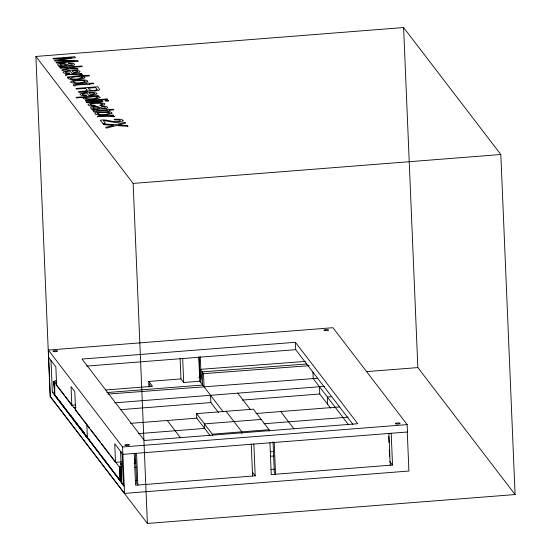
<?xml version="1.0" encoding="UTF-8"?>
<svg xmlns="http://www.w3.org/2000/svg" width="551" height="551" viewBox="0 0 551 551"><rect width="100%" height="100%" fill="white"/><g stroke="black" fill="none" stroke-linecap="round" stroke-linejoin="round"><path stroke-width="0.83" d="M54.742 383.854L54.735 394.998L87.106 437.673L89.834 439.973M110.214 455.023L119.567 467.241L120.827 467.82L120.566 480.713L121.378 480.975L121.695 473.681M307.038 363.963L202.141 371.87L200.771 382.511L200.22 369.356L305.288 361.435M121.633 467.193L120.015 467.551L120.566 480.713L54.625 394.881L54.005 381.499L55.768 380.493M54.556 394.661L54.363 387.477M121.592 465.912L119.512 466.897L120.118 480.403L119.388 478.895M121.723 467.069L119.567 467.241L121.826 466.807M121.805 466.559L119.512 466.897L121.812 466.725M121.344 467.365L120.015 467.551L120.118 480.403M119.567 467.241L121.702 466.938M121.874 466.566L119.512 466.897L121.564 466.656M121.551 466.415L119.849 466.539L121.557 466.353M134.051 463.136L135.76 462.992M270.61 451.779L273.172 451.565M121.544 467.427L120.015 467.551L121.461 467.489M134.871 467.365L136.586 467.22M270.424 456.283L273.833 456.001M135.422 480.52L137.137 480.382M270.975 469.445L274.391 469.163M35.911 56.45L403.601 27.55L500.831 154.514L515.089 494.55L147.399 523.45L50.169 396.486L35.911 56.45L133.149 183.414L147.399 523.45M133.149 183.414L500.831 154.514M407.279 432.005L408.911 471.029L124.519 493.386L50.299 396.479L48.35 350.078L332.949 327.707L407.168 424.614L407.471 431.991L122.88 454.361L114.732 443.713L115.51 462.323L121.75 461.834M295.391 342.281L82.023 359.059L144.396 440.49L357.757 423.719L295.391 342.281L295.701 349.658L352.867 424.304M86.617 366.091L295.701 349.658M149.032 387.084L148.798 381.45L180.962 378.923L183.697 382.49L199.786 381.23L223.245 411.866M198.759 377.525L200.468 377.387M51.009 360.512L52.338 392.278L54.797 392.085M105.854 389.977L152.517 386.306L148.798 381.45M366.429 371.629L417.851 367.586L515.089 494.55M106.88 392.56L202.692 385.025L202.141 371.87M48.66 357.447L55.858 366.842L56.636 385.452L71.83 405.288L75.707 404.985M114.746 402.829L324.539 386.341M73.93 407.644L76.079 407.471M120.18 409.689L210.861 402.561L218.478 412.499M242.344 400.081L319.766 393.999L330.579 408.119M331.564 396.679L327.328 397.009L327.631 404.269M210.048 435.49L196.776 418.161L196.59 413.622L253.329 409.159L269.06 429.704L269.122 431.219M130.477 423.375L196.776 418.161M256.07 413.498L339.437 406.948M261.195 419.435L204.455 423.891L204.641 428.43L138.342 433.644M263.936 423.767L348.149 417.148M196.59 413.622L212.321 434.16L269.06 429.704M48.35 350.078L122.57 446.985L407.168 424.614M119.849 466.539L121.509 466.415M123.431 485.107L122.102 453.342L120.552 451.297L121.737 483.075L124.078 486.134L67.194 411.012M253.853 444.065L255.182 475.83L135.567 485.231L134.237 453.466M391.189 433.265L392.526 465.037L271.271 474.569L269.935 442.797M200.22 369.356L203.519 373.668L309.263 365.685M108.037 394.075L317.28 378.282M56.849 382.552L54.005 381.499L54.625 394.881L54.184 381.836L64.577 395.418M389.791 461.462L392.526 465.037M348.466 424.614L313.223 378.592L312.947 372.008M280.741 411.563L294.014 428.892M237.784 393.159L250.471 409.724M226.103 411.301L241.834 431.846L241.896 433.355M200.805 378.468L200.006 377.428L199.138 356.821M252.448 472.262L255.182 475.83M148.894 383.833L150.754 386.258M167.263 420.482L180.535 437.811M134.292 459.141L135.766 461.07M83.215 419.772L89.427 427.886M90.467 429.243L100.337 442.129M101.377 443.493L109.174 453.666M115.51 462.323L75.583 410.192L74.805 391.582L71.051 386.685L71.83 405.288M52.338 392.278L121.881 483.062M65.617 396.775L82.182 418.423M57.366 398.036L54.735 394.998L54.184 381.836M58.399 399.399L66.161 409.648M71.024 415.564L73.579 419.015M74.605 420.392L75.625 421.777M76.644 423.154L87.382 437.652L86.831 424.49M79.881 427.163L87.382 437.652L85.508 434.76M82.051 429.849L84.475 433.396M85.439 434.815L87.382 437.652M90.357 104.566L91.886 105.303L94.889 105.386L95.33 105.957L92.465 105.999A5.524 1.26 -2.4 0 1 89.544 105.668L88.112 104.931L88.201 104.27C93.367 102.438 99.786 101.701 104.945 103.698L104.387 104.773L100.248 105.572L99.807 105L102.052 104.566L102.562 103.891L99.456 103.278L91.514 103.967A3.32 0.758 -2.4 0 0 90.357 104.566M54.005 381.499L54.26 385.769M403.601 27.55L417.851 367.586M388.896 433.451L390.225 465.216M388.744 436.564L388.999 442.577M389.288 449.444L389.571 456.311M319.463 386.74L319.766 393.999M274.205 442.467L275.534 474.232L274.336 472.662L273.041 441.757M251.263 443.927L252.558 476.036M212.321 434.16L212.383 435.676M210.558 395.301L210.861 402.561M203.519 373.668L204.07 386.83M200.268 356.669L200.812 369.549M198.773 357.186L199.786 381.23M182.691 358.453L183.697 382.49M180.101 358.315L180.962 378.923M136.538 453.287L137.867 485.052L136.669 483.489L135.408 453.439M122.57 446.985L124.519 493.386M120.827 467.82L121.378 480.975M121.489 464.61A2.92 0.668 -2.4 0 1 121.316 463.556M59.04 66.471L59.577 67.146L61.547 66.988L61.292 66.699L62.077 66.533L73.09 65.562L74.688 64.66L73.848 63.599L72.656 63.227L68.255 63.124L68.675 63.675L71.678 63.868L72.264 64.24L72.119 64.908C68.221 66.65 65.314 62.111 61.257 63.482C57.077 63.344 55.768 65.844 61.023 66.017L59.04 66.471M91.983 109.491L92.52 110.159L94.49 110.007L94.242 109.711L95.02 109.553L106.033 108.581L107.631 107.679L106.798 106.612L105.599 106.247L101.198 106.143L101.618 106.694L104.621 106.887L105.207 107.259L105.069 107.92C101.17 109.67 98.264 105.124 94.207 106.501C90.02 106.364 88.718 108.864 93.966 109.036L91.983 109.491M123.052 120.648L122.928 121C116.736 124.237 109.773 120.965 103.34 120.697L105.303 123.266L102.789 123.465L100.316 120.235C107.121 118.644 113.892 123.555 120.455 120.841L119.533 119.973L114.539 119.877L114.078 119.271L120.29 119.271L122.35 119.829L123.052 120.648M87.106 90.212L85.357 90.943L78.428 91.652L79.041 92.458L87.01 91.48L89.069 90.75L94.786 91.025L98.787 90.302L99.635 89.489L97.72 86.741L75.969 88.449L76.472 89.104L85.798 88.367L87.106 90.212M87.643 81.279L87.492 81.61C82.395 83.656 75.687 84.331 70.569 82.195L71.107 81.176L74.247 80.343L84.227 79.923A6.64 1.515 -2.4 0 1 87.092 80.598L87.643 81.279M111.991 113.079L111.839 113.41C106.742 115.448 100.041 116.13 94.917 113.988L95.461 112.969L98.595 112.135L108.575 111.715A6.64 1.515 -2.4 0 1 111.447 112.39L111.991 113.079M84.84 77.684L84.675 78.001C79.544 79.861 73.097 80.494 67.918 78.635L68.276 77.884L69.66 77.402L67.635 77.567L67.215 77.016L89.035 75.301L89.476 75.88L81.589 76.499L83.683 76.823L84.84 77.684M65.541 71.906L66.168 72.753L69.474 73.076L69.915 73.655L64.653 73.283L63.158 72.498L63.234 71.85C68.338 69.867 74.867 69.219 80.005 71.272L79.764 72.064L78.125 72.76L72.057 73.545L70.08 70.962L65.541 71.906M82.443 93.973L83.07 94.827L86.376 95.144L86.817 95.729L81.555 95.351L80.06 94.565L80.136 93.918C85.24 91.934 91.769 91.287 96.907 93.339L96.666 94.131L95.027 94.827L88.959 95.612L86.982 93.029L82.443 93.973M97.031 89.496L96.873 89.758C94.111 90.605 89.806 91.452 88.256 88.174L95.688 87.588L97.031 89.496M100.006 97.534C95.165 99.958 88.263 100.282 83.105 98.498L83.38 97.768L84.634 97.3L76.534 97.933L76.079 97.341L98.181 95.605L98.622 96.184L96.521 96.349L99.407 96.873L100.006 97.534M72.973 81.576C75.184 84.076 82.016 82.684 85.26 81.403L84.875 80.866A3.678 0.84 -2.4 0 0 82.712 80.467L75.749 80.818L72.973 81.576M97.327 113.368C99.538 115.875 106.371 114.484 109.615 113.203L109.222 112.666A3.678 0.84 -2.4 0 0 107.066 112.266L100.103 112.618L97.327 113.368M77.732 71.692L73.71 72.766L72.209 70.81L76.493 70.941L77.732 71.692M94.634 93.76L90.612 94.834L89.11 92.878L93.394 93.009L94.634 93.76M82.361 77.705C78.8 79.199 73.986 79.633 70.246 78.414L70.184 78.104C73.744 76.782 78.958 75.921 82.361 77.705M85.584 97.672L85.364 98.236C89.159 99.442 93.863 98.973 97.527 97.582L96.391 96.824L94.063 96.659L85.584 97.672M73.545 84.882L73.366 85.398L73.965 85.832C76.093 86.273 75.404 85.191 76.864 85.006L87.21 84.193L87.643 84.751L89.82 84.585L89.386 84.021L93.815 83.669L93.36 83.077L88.931 83.421L88.566 82.946L86.39 83.118L86.755 83.594L73.545 84.882M93.594 111.068L93.422 111.584L94.014 112.011C96.149 112.459 95.461 111.371 96.921 111.185L107.266 110.372L107.693 110.937L109.869 110.765L109.442 110.207L113.871 109.856L113.41 109.256L108.981 109.608L108.616 109.132L106.439 109.298L106.804 109.78L93.594 111.068M60.114 64.426C59.88 66.519 65.355 65.535 66.967 65.521L63.73 64.109L60.114 64.426M93.064 107.445C92.823 109.539 98.298 108.554 99.91 108.54L96.68 107.121L93.064 107.445M124.953 122.301L115.593 124.753L103.127 123.906L103.733 124.691L113.692 125.325L105.751 127.329L106.371 128.142L116.22 125.566L128.059 126.358L127.46 125.573L118.203 125.008L125.58 123.121L124.953 122.301M71.148 68.42L62.318 70.624L61.74 69.867L68.889 68.138L66.471 67.801L60.52 68.269L60.08 67.704L81.83 65.996L82.264 66.561L69.64 67.553L77.533 68.544L78.111 69.302L71.148 68.42M71.788 57.593L54.508 60.424L55.004 61.071L74.399 61.009L56.05 62.435L56.526 63.055L78.27 61.347L77.56 60.417L58.124 60.486L75.446 57.655L74.729 56.719L52.979 58.427L53.461 59.053L71.788 57.593M81.403 73.593L65.548 74.84L66.003 75.432C62.222 73.173 93.773 76.617 79.096 74.371L81.83 74.158L81.403 73.593M107.066 98.946L85.315 100.654L85.77 101.246L107.514 99.531L107.066 98.946M102.231 100.888L86.452 102.128L86.913 102.734L102.693 101.494L102.231 100.888M108.196 100.42L105.179 100.661L105.634 101.26L108.657 101.026L108.196 100.42M113.203 115.118L97.348 116.364L97.802 116.957C94.021 114.698 125.573 118.141 110.896 115.896L113.637 115.676L113.203 115.118M324.911 330.614A2.356 0.537 -2.4 0 0 328.616 330.077A2.356 0.537 -2.4 0 0 325.29 329.67A2.356 0.537 -2.4 0 0 324.911 330.614M396.41 423.946A2.335 0.53 -2.4 0 0 400.074 423.416A2.335 0.53 -2.4 0 0 396.782 423.016A2.335 0.53 -2.4 0 0 396.41 423.946M125.793 445.49A2.335 0.53 -2.4 0 0 129.464 444.96A2.335 0.53 -2.4 0 0 126.172 444.561A2.335 0.53 -2.4 0 0 125.793 445.49M53.922 351.641A2.335 0.53 -2.4 0 0 57.586 351.111A2.335 0.53 -2.4 0 0 54.294 350.712A2.335 0.53 -2.4 0 0 53.922 351.641"/></g></svg>
